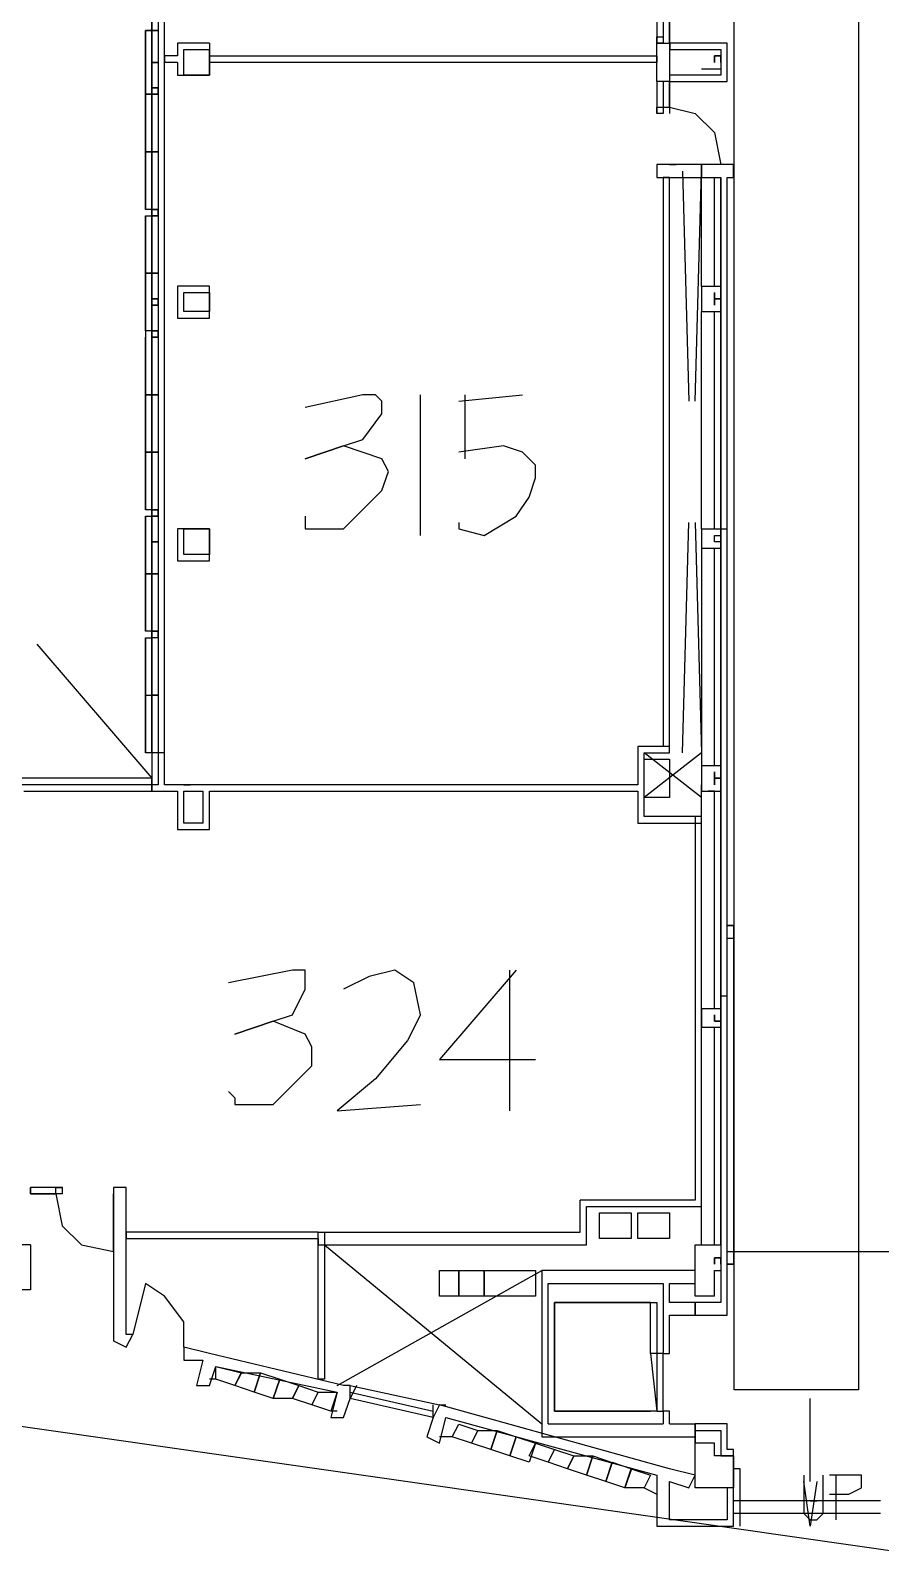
# Model space of a CAD drawing. Extents: x 0 to 66.8, y 0 to 60.3.
# Drawn here: x 42.77 to 51.21, y 15.91 to 30.99 of the extents above; entities that cross this region are included whole.
import ezdxf

# ---------------------------------------------------------------- set-up
doc = ezdxf.new("R2010")
doc.units = 0

msp = doc.modelspace()

# ---------------------------------------------------------------- linework, layer by layer
at = {"layer": 'Layer 1'}
for p, q in [((49.757611, 17.483803), (49.757611, 53.577951)), ((50.993214, 53.577951), (50.993214, 17.483803)), ((43.974118, 36.957376), (43.974118, 23.812628)), ((44.100853, 23.812628), (44.100853, 36.957376)), ((44.037538, 32.131224), (44.037538, 30.162726)), ((43.973986, 30.988146), (43.973986, 31.559645)), ((44.100721, 30.988146), (44.100721, 31.559645)), ((48.990612, 31.178566), (48.990612, 30.861331)), ((48.990612, 31.115278), (48.990612, 30.861278)), ((49.054032, 31.115278), (49.054032, 30.924514)), ((49.117347, 31.178566), (49.117347, 30.861331)), ((49.117347, 30.861278), (49.117347, 31.115278)), ((43.910433, 30.988146), (43.910433, 30.353411)), ((43.910433, 30.353411), (43.910433, 30.988146)), ((43.910433, 30.988146), (43.973933, 30.988146)), ((43.973986, 30.988146), (43.910486, 30.988146)), ((43.973986, 30.988225), (43.973986, 30.353226)), ((43.973986, 30.670593), (43.973986, 30.988093)), ((44.037538, 30.988146), (43.974039, 30.988146)), ((43.974039, 30.988146), (44.037538, 30.988146)), ((44.037538, 30.988146), (44.037538, 30.988146)), ((44.037538, 30.988146), (44.037538, 30.988146)), ((44.037538, 30.988146), (44.037538, 30.670646)), ((44.100721, 30.670593), (44.100721, 30.988093)), ((48.990559, 30.924619), (49.054059, 30.924619)), ((48.990559, 30.861384), (48.990559, 30.924619)), ((49.054059, 30.924619), (49.054059, 30.861384)), ((44.545538, 30.861252), (44.228038, 30.861252)), ((44.228038, 30.861252), (44.228038, 30.734252)), ((44.291538, 30.797752), (44.545538, 30.797752)), ((44.291538, 30.670487), (44.291538, 30.797752)), ((44.545538, 30.861278), (44.545538, 30.543779)), ((44.545538, 30.543779), (44.545538, 30.797778)), ((49.054059, 30.861384), (48.990559, 30.861384)), ((48.990559, 30.861119), (49.117294, 30.861119)), ((48.990559, 30.48012), (48.990559, 30.861119)), ((49.117294, 30.861119), (49.117294, 30.48012)), ((49.688873, 30.861278), (49.117373, 30.861278)), ((49.117373, 30.861278), (49.117373, 30.797778)), ((49.117373, 30.797778), (49.625373, 30.797778)), ((49.434899, 30.797805), (49.625399, 30.797805)), ((49.434899, 30.797725), (49.434899, 30.797725)), ((49.434899, 30.797725), (49.434899, 30.797725)), ((49.62532, 30.797831), (49.62532, 30.607331)), ((49.62532, 30.797725), (49.62532, 30.543726)), ((49.688767, 30.480252), (49.688767, 30.861252)), ((43.973986, 30.353305), (43.973986, 30.67054)), ((44.037538, 30.670593), (43.974039, 30.670593)), ((43.974039, 30.670593), (44.037538, 30.670593)), ((44.037538, 30.670593), (44.037538, 30.670593)), ((44.037538, 30.670593), (44.037538, 30.670593)), ((44.037538, 30.670593), (44.037538, 30.416594)), ((44.100721, 30.353305), (44.100721, 30.67054)), ((44.227985, 30.734173), (44.100985, 30.734173)), ((44.100985, 30.734173), (44.100985, 30.670673)), ((44.100985, 30.670673), (44.227985, 30.670673)), ((44.228038, 30.670487), (44.228038, 30.543752)), ((44.291538, 30.543752), (44.291538, 30.670487)), ((44.545564, 30.73412), (48.990559, 30.73412)), ((44.545564, 30.67062), (44.545564, 30.73412)), ((48.990559, 30.67062), (44.545564, 30.67062)), ((48.990559, 30.73412), (48.990559, 30.67062)), ((49.562005, 30.670593), (49.562005, 30.734093)), ((49.562005, 30.734093), (49.62524, 30.734093)), ((49.62524, 30.734093), (49.562005, 30.734093)), ((49.562005, 30.734093), (49.562005, 30.670593)), ((49.562005, 30.670593), (49.562005, 30.670593)), ((49.62524, 30.734093), (49.62524, 30.670593)), ((49.62524, 30.670593), (49.62524, 30.734093)), ((44.227985, 30.543726), (44.545485, 30.543726)), ((44.545485, 30.543726), (44.291485, 30.543726)), ((48.990479, 30.480173), (48.990479, 30.226173)), ((48.990479, 30.480173), (48.990479, 30.480173)), ((48.990479, 30.480173), (48.990479, 30.480173)), ((49.117294, 30.48012), (48.990559, 30.48012)), ((48.990612, 30.480173), (48.990612, 30.162673)), ((49.054032, 30.480173), (49.054032, 30.226173)), ((49.117215, 30.226173), (49.117215, 30.480173)), ((49.62532, 30.543726), (49.11732, 30.543726)), ((49.11732, 30.543726), (49.11732, 30.480226)), ((49.11732, 30.480226), (49.68882, 30.480226)), ((49.117347, 30.480173), (49.117347, 30.162673)), ((49.434899, 30.607305), (49.625399, 30.607305)), ((43.910433, 30.353305), (43.910433, 29.781806)), ((43.910433, 29.781806), (43.910433, 30.353305)), ((43.910433, 30.353305), (43.973933, 30.353305)), ((43.973986, 30.353305), (43.910486, 30.353305)), ((43.973986, 29.781753), (43.973986, 30.416488)), ((43.973986, 30.353385), (43.973986, 29.781885)), ((43.974065, 30.41662), (44.037565, 30.41662)), ((43.974065, 30.353385), (43.974065, 30.41662)), ((44.037565, 30.41662), (43.974065, 30.41662)), ((43.974065, 30.41662), (43.974065, 30.353385)), ((44.037565, 30.353385), (43.974065, 30.353385)), ((43.974065, 30.353385), (44.037565, 30.353385)), ((44.037565, 30.41662), (44.037565, 30.353385)), ((44.037565, 30.353385), (44.037565, 30.41662)), ((44.037565, 30.41662), (44.037565, 30.41662)), ((44.037565, 30.353385), (44.037565, 29.781885)), ((44.100721, 29.781753), (44.100721, 30.416488)), ((48.990479, 30.226173), (49.117215, 30.226173)), ((48.990559, 30.22612), (49.054059, 30.22612)), ((48.990559, 30.16262), (48.990559, 30.22612)), ((49.054059, 30.16262), (48.990559, 30.16262)), ((49.054059, 30.22612), (49.054059, 30.16262)), ((49.117347, 30.226173), (49.371347, 30.162673)), ((49.371347, 30.162673), (49.562111, 29.972173)), ((49.562111, 29.972173), (49.625346, 29.654674)), ((43.910433, 29.781753), (43.910433, 29.210254)), ((43.910433, 29.210254), (43.910433, 29.781753)), ((43.910433, 29.781753), (43.973933, 29.781753)), ((43.973986, 29.781753), (43.910486, 29.781753)), ((43.973986, 29.781832), (43.973986, 29.210333)), ((43.973986, 29.146675), (43.973986, 29.781674)), ((44.037538, 29.781753), (43.974039, 29.781753)), ((43.974039, 29.781753), (44.037538, 29.781753)), ((44.037538, 29.781753), (44.037538, 29.781753)), ((44.037538, 29.781753), (44.037538, 29.781753)), ((44.037538, 29.781753), (44.037538, 29.210254)), ((44.100721, 29.146675), (44.100721, 29.781674)), ((49.117347, 29.654647), (48.990612, 29.654647)), ((48.990612, 29.654647), (48.990612, 29.527912)), ((49.434979, 29.654515), (49.117215, 29.654515)), ((49.625346, 29.654674), (49.117347, 29.654674)), ((49.117347, 29.654647), (49.180847, 29.654647)), ((49.2444, 29.591121), (49.308164, 27.305124)), ((49.37132, 27.305177), (49.43482, 29.591174)), ((49.688873, 29.654647), (49.434873, 29.654647)), ((49.434873, 29.654647), (49.434873, 29.527912)), ((49.434979, 29.52778), (49.434979, 29.654515)), ((49.752425, 29.654515), (49.688926, 29.654515)), ((49.752425, 29.52778), (49.752425, 29.654515)), ((48.990479, 29.52778), (49.434979, 29.52778)), ((49.117347, 29.527674), (49.054112, 29.527674)), ((49.054112, 29.527674), (49.054112, 23.876181)), ((49.117347, 23.876181), (49.117347, 29.527674)), ((49.434873, 29.527912), (49.625373, 29.527912)), ((49.434899, 28.448255), (49.434899, 29.527753)), ((49.434899, 29.527753), (49.625399, 29.527753)), ((49.562005, 28.448255), (49.562005, 29.527753)), ((49.62524, 28.448255), (49.62524, 29.527753)), ((49.62532, 29.52778), (49.62532, 18.351794)), ((49.625426, 28.448228), (49.625426, 29.527727)), ((49.68882, 18.22453), (49.68882, 29.52778)), ((49.688873, 29.52778), (49.752373, 29.52778)), ((43.910433, 29.146675), (43.910433, 28.575175)), ((43.910433, 28.575175), (43.910433, 29.146675)), ((43.910433, 29.146675), (43.973933, 29.146675)), ((43.973986, 29.210227), (43.910486, 29.210227)), ((43.973986, 28.575122), (43.973986, 29.210122)), ((43.973986, 29.146569), (43.973986, 28.575069)), ((43.974065, 29.210122), (44.037565, 29.210122)), ((43.974065, 29.146622), (43.974065, 29.210122)), ((44.037565, 29.210122), (43.974065, 29.210122)), ((43.974065, 29.210122), (43.974065, 29.146622)), ((44.037565, 29.146622), (43.974065, 29.146622)), ((43.974065, 29.146622), (44.037565, 29.146622)), ((44.037565, 29.210122), (44.037565, 29.146622)), ((44.037565, 29.146622), (44.037565, 29.210122)), ((44.037565, 29.210122), (44.037565, 29.210122)), ((44.037565, 29.146622), (44.037565, 28.575122)), ((44.100721, 28.575122), (44.100721, 29.210122)), ((44.037538, 28.956228), (44.037538, 26.606731)), ((43.910433, 28.575122), (43.910433, 28.003623)), ((43.910433, 28.003623), (43.910433, 28.575122)), ((43.910433, 28.575122), (43.973933, 28.575122)), ((43.973986, 28.575122), (43.910486, 28.575122)), ((43.973986, 28.575202), (43.973986, 28.003702)), ((43.973986, 28.25757), (43.973986, 28.575069)), ((44.037538, 28.575122), (43.974039, 28.575122)), ((43.974039, 28.575122), (44.037538, 28.575122)), ((44.037538, 28.575122), (44.037538, 28.575122)), ((44.037538, 28.575122), (44.037538, 28.575122)), ((44.037538, 28.575122), (44.037538, 28.321123)), ((44.100721, 28.25757), (44.100721, 28.575069)), ((44.545538, 28.448255), (44.228038, 28.448255)), ((44.228038, 28.448255), (44.228038, 28.130755)), ((44.291538, 28.384755), (44.545538, 28.384755)), ((44.291538, 28.194255), (44.291538, 28.384755)), ((44.545538, 28.130755), (44.545538, 28.448255)), ((44.545538, 28.384755), (44.545538, 28.194255)), ((49.434899, 28.448255), (49.434899, 28.194255)), ((49.434899, 28.448255), (49.625399, 28.448255)), ((49.562005, 28.32107), (49.562005, 28.38457)), ((49.562005, 28.38457), (49.562005, 28.25757)), ((49.62524, 28.25757), (49.62524, 28.38457)), ((49.62524, 28.38457), (49.62524, 28.32107)), ((49.625426, 28.194229), (49.625426, 28.448228)), ((43.973986, 27.940282), (43.973986, 28.321017)), ((43.974065, 28.321123), (44.037565, 28.321123)), ((43.974065, 28.257623), (43.974065, 28.321123)), ((44.037565, 28.321123), (43.974065, 28.321123)), ((43.974065, 28.321123), (43.974065, 28.257623)), ((44.037565, 28.257623), (43.974065, 28.257623)), ((43.974065, 28.257623), (44.037565, 28.257623)), ((44.037565, 28.321123), (44.037565, 28.257623)), ((44.037565, 28.257623), (44.037565, 28.321123)), ((44.037565, 28.321123), (44.037565, 28.321123)), ((44.037565, 28.257623), (44.037565, 28.003623)), ((44.100721, 27.940282), (44.100721, 28.321017)), ((49.562005, 28.25757), (49.562005, 28.32107)), ((49.562005, 28.32107), (49.62524, 28.32107)), ((49.62524, 28.32107), (49.562005, 28.32107)), ((49.562005, 28.25757), (49.562005, 28.25757)), ((49.62524, 28.32107), (49.62524, 28.25757)), ((44.228038, 28.130755), (44.545538, 28.130755)), ((44.545538, 28.194255), (44.291538, 28.194255)), ((49.434899, 28.194255), (49.625399, 28.194255)), ((49.434899, 26.035231), (49.434899, 28.194229)), ((49.562005, 26.035258), (49.562005, 28.194255)), ((49.62524, 26.035258), (49.62524, 28.194255)), ((49.625399, 26.035231), (49.625399, 28.194229)), ((43.910433, 28.00357), (43.910433, 27.368836)), ((43.910433, 27.368836), (43.910433, 27.940335)), ((43.973986, 28.00357), (43.910486, 28.00357)), ((43.973986, 28.00357), (43.910486, 28.00357)), ((43.973986, 28.00365), (43.973986, 27.36865)), ((43.973986, 27.36873), (43.973986, 28.003464)), ((43.974065, 28.003623), (44.037565, 28.003623)), ((43.974065, 27.940388), (43.974065, 28.003623)), ((44.037565, 28.003623), (43.974065, 28.003623)), ((43.974065, 28.003623), (43.974065, 27.940388)), ((44.037565, 27.940388), (43.974065, 27.940388)), ((43.974065, 27.940388), (44.037565, 27.940388)), ((44.037565, 28.003623), (44.037565, 27.940388)), ((44.037565, 27.940388), (44.037565, 28.003623)), ((44.037565, 28.003623), (44.037565, 28.003623)), ((44.037565, 27.940388), (44.037565, 27.368624)), ((44.100721, 27.36873), (44.100721, 28.003464)), ((49.054032, 27.686282), (49.054032, 27.686282)), ((49.054032, 27.686282), (49.054032, 27.686282)), ((43.910433, 27.36873), (43.910433, 26.79723)), ((43.910433, 26.79723), (43.910433, 27.36873)), ((43.910433, 27.36873), (43.973933, 27.36873)), ((43.973986, 27.368836), (43.910486, 27.368836)), ((43.973986, 27.368809), (43.973986, 26.79731)), ((43.973986, 26.797204), (43.973986, 27.368703)), ((44.037538, 27.36873), (43.974039, 27.36873)), ((43.974039, 27.36873), (44.037538, 27.36873)), ((44.037538, 27.36873), (44.037538, 27.36873)), ((44.037538, 27.36873), (44.037538, 27.36873)), ((44.037538, 27.36873), (44.037538, 26.79723)), ((44.100721, 26.797204), (44.100721, 27.368703)), ((46.06943, 27.368862), (45.497931, 27.241598)), ((46.19643, 27.368862), (46.06943, 27.368862)), ((46.25993, 27.305097), (46.19643, 27.368862)), ((46.25993, 27.178362), (46.25993, 27.305097)), ((46.641009, 25.971679), (46.641009, 27.368677)), ((47.021929, 27.305124), (47.656928, 27.368624)), ((47.085429, 26.733625), (47.085429, 27.368624)), ((46.06943, 26.924098), (46.25993, 27.178362)), ((45.87893, 26.860863), (45.497931, 26.733598)), ((45.497931, 26.733598), (45.87893, 26.860863)), ((45.87893, 26.860863), (46.06943, 26.924098)), ((46.25993, 26.733598), (45.87893, 26.860863)), ((47.466614, 26.860783), (47.02185, 26.797283)), ((47.656849, 26.797283), (47.466614, 26.860783)), ((43.910433, 26.797204), (43.910433, 26.225705)), ((43.910433, 26.225705), (43.910433, 26.797204)), ((43.910433, 26.797204), (43.973933, 26.797204)), ((43.973986, 26.797204), (43.910486, 26.797204)), ((43.973986, 26.797257), (43.973986, 26.225758)), ((43.973986, 26.162099), (43.973986, 26.797098)), ((44.037538, 26.797204), (43.974039, 26.797204)), ((43.974039, 26.797204), (44.037538, 26.797204)), ((44.037538, 26.797204), (44.037538, 26.797204)), ((44.037538, 26.797204), (44.037538, 26.797204)), ((44.037538, 26.797204), (44.037538, 26.225705)), ((44.100721, 26.162099), (44.100721, 26.797098)), ((46.32343, 26.606863), (46.25993, 26.733598)), ((47.783849, 26.670019), (47.656849, 26.797283)), ((46.25993, 26.416099), (46.32343, 26.606863)), ((47.720613, 26.352784), (47.783849, 26.543284)), ((47.783849, 26.543284), (47.783849, 26.670019)), ((45.87893, 26.035364), (46.25993, 26.416099)), ((47.593349, 26.16202), (47.720613, 26.352784)), ((43.910433, 26.162099), (43.910433, 25.590864)), ((43.910433, 25.590864), (43.910433, 26.162099)), ((43.910433, 26.162099), (43.973933, 26.162099)), ((43.973986, 26.225652), (43.910486, 26.225652)), ((43.973986, 25.908099), (43.973986, 26.225599)), ((43.973986, 26.161993), (43.973986, 25.590758)), ((43.974065, 26.225625), (44.037565, 26.225625)), ((43.974065, 26.162125), (43.974065, 26.225625)), ((44.037565, 26.225625), (43.974065, 26.225625)), ((43.974065, 26.225625), (43.974065, 26.162125)), ((44.037565, 26.162125), (43.974065, 26.162125)), ((43.974065, 26.162125), (44.037565, 26.162125)), ((44.037565, 26.225625), (44.037565, 26.162125)), ((44.037565, 26.162125), (44.037565, 26.225625)), ((44.037565, 26.225625), (44.037565, 26.225625)), ((44.037565, 26.162125), (44.037565, 25.908126)), ((44.100721, 25.908099), (44.100721, 26.225599)), ((45.497931, 26.162099), (45.497931, 26.035364)), ((47.02185, 26.098784), (47.02185, 26.035284)), ((47.275849, 25.971784), (47.593349, 26.16202)), ((49.244453, 23.812628), (49.307952, 26.09889)), ((49.37132, 26.098784), (49.43482, 23.812522)), ((44.227906, 26.035258), (44.227906, 25.717758)), ((44.545538, 26.035231), (44.228038, 26.035231)), ((44.291538, 26.035231), (44.545538, 26.035231)), ((44.29167, 25.781258), (44.29167, 26.035258)), ((44.545538, 25.717679), (44.545538, 26.035178)), ((44.545538, 26.035178), (44.545538, 25.781179)), ((45.497931, 26.035364), (45.87893, 26.035364)), ((47.02185, 26.035284), (47.275849, 25.971784)), ((49.434899, 26.035231), (49.434899, 23.685734)), ((49.434899, 26.035231), (49.434899, 25.844732)), ((49.434899, 26.035231), (49.625399, 26.035231)), ((49.562058, 25.971626), (49.625293, 25.971626)), ((49.562058, 25.908126), (49.562058, 25.971626)), ((49.625293, 25.971626), (49.625293, 25.908126)), ((49.62532, 25.844811), (49.62532, 26.035311)), ((49.62532, 26.035258), (49.68882, 26.035258)), ((43.973986, 25.590811), (43.973986, 25.908046)), ((44.037538, 25.908099), (43.974039, 25.908099)), ((43.974039, 25.908099), (44.037538, 25.908099)), ((44.037538, 25.908099), (44.037538, 25.908099)), ((44.037538, 25.908099), (44.037538, 25.908099)), ((44.037538, 25.908099), (44.037538, 25.590864)), ((44.100721, 25.590811), (44.100721, 25.908046)), ((49.434899, 25.844732), (49.625399, 25.844732)), ((49.562005, 23.685761), (49.562005, 25.844758)), ((49.625293, 25.908126), (49.562058, 25.908126)), ((49.62524, 23.685761), (49.62524, 25.844758)), ((49.62532, 23.685761), (49.62532, 25.844758)), ((44.227985, 25.717679), (44.545485, 25.717679)), ((44.545485, 25.781179), (44.291485, 25.781179)), ((43.910433, 25.590811), (43.910433, 25.019312)), ((43.910433, 25.019312), (43.910433, 25.590811)), ((43.910433, 25.590811), (43.973933, 25.590811)), ((43.973986, 25.590811), (43.910486, 25.590811)), ((43.973986, 24.955706), (43.973986, 25.590705)), ((44.037538, 25.590811), (43.974039, 25.590811)), ((43.974039, 25.590811), (44.037538, 25.590811)), ((43.974039, 25.590705), (43.974039, 25.019206)), ((44.037538, 25.590811), (44.037538, 25.590811)), ((44.037538, 25.590811), (44.037538, 25.590811)), ((44.037538, 25.590811), (44.037538, 25.019312)), ((44.100721, 24.955706), (44.100721, 25.590705)), ((44.037538, 25.400126), (44.037538, 23.495129)), ((42.830908, 24.892153), (43.973906, 23.558655)), ((43.910433, 24.955706), (43.910433, 24.384207)), ((43.910433, 24.384207), (43.910433, 24.955706)), ((43.910433, 24.955706), (43.973933, 24.955706)), ((43.973986, 25.019259), (43.910486, 25.019259)), ((43.973986, 24.384181), (43.973986, 25.01918)), ((43.973986, 24.955653), (43.973986, 24.384154)), ((44.037565, 25.019391), (43.974065, 25.019391)), ((43.974065, 25.019391), (43.974065, 24.955891)), ((43.974065, 25.019127), (44.037565, 25.019127)), ((43.974065, 24.955627), (43.974065, 25.019127)), ((43.974065, 24.955891), (44.037565, 24.955891)), ((44.037565, 24.955627), (43.974065, 24.955627)), ((44.037565, 24.955891), (44.037565, 25.019391)), ((44.037565, 25.019391), (44.037565, 25.019391)), ((44.037565, 25.019127), (44.037565, 24.955627)), ((44.037565, 24.955627), (44.037565, 24.384128)), ((44.100721, 24.384181), (44.100721, 25.01918)), ((43.910433, 24.384181), (43.973933, 24.384181)), ((43.910433, 24.384181), (43.910433, 23.812681)), ((43.910433, 23.812681), (43.910433, 24.384181)), ((43.910433, 24.384181), (43.973933, 24.384181)), ((43.973933, 24.384181), (43.973933, 23.812681)), ((43.973986, 23.812628), (43.973986, 24.384128)), ((44.037538, 24.384181), (43.974039, 24.384181)), ((43.974039, 24.384181), (44.037538, 24.384181)), ((44.037538, 24.384181), (44.037538, 24.384181)), ((44.037538, 24.384181), (44.037538, 24.384181)), ((44.037538, 24.384181), (44.037538, 23.812681)), ((44.100721, 23.812628), (44.100721, 24.384128)), ((48.800032, 23.876102), (48.800032, 23.495102)), ((49.117347, 23.876128), (48.800112, 23.876128)), ((49.117347, 23.812628), (49.117347, 23.876128)), ((43.973986, 23.812628), (43.910486, 23.812628)), ((44.100853, 23.812575), (43.974118, 23.812575)), ((43.974118, 23.812575), (43.974118, 23.43184)), ((44.037538, 23.812628), (44.037538, 23.812628)), ((44.037538, 23.812628), (44.037538, 23.812628)), ((44.100853, 23.495076), (44.100853, 23.812575)), ((49.434767, 23.812602), (48.863268, 23.368102)), ((49.434767, 23.368102), (48.863268, 23.812602)), ((48.863268, 23.495102), (48.863268, 23.812602)), ((48.863294, 23.748864), (49.117294, 23.748864)), ((48.863294, 23.368129), (48.863294, 23.748864)), ((48.863347, 23.812628), (49.117347, 23.812628)), ((49.117294, 23.748864), (49.117294, 23.368129)), ((49.434899, 23.685761), (49.434899, 23.431761)), ((49.434899, 23.685761), (49.625399, 23.685761)), ((49.625399, 23.431735), (49.625399, 23.685734)), ((43.973986, 23.558496), (42.640487, 23.558496)), ((43.973986, 23.431761), (43.973986, 23.558496)), ((49.562005, 23.558576), (49.562005, 23.622076)), ((49.562005, 23.622076), (49.562005, 23.495076)), ((49.562005, 23.495076), (49.562005, 23.558576)), ((49.562005, 23.558576), (49.62524, 23.558576)), ((49.62524, 23.558576), (49.562005, 23.558576)), ((49.62524, 23.495076), (49.62524, 23.622076)), ((49.62524, 23.622076), (49.62524, 23.558576)), ((49.62524, 23.558576), (49.62524, 23.495076)), ((44.037538, 23.495129), (41.878541, 23.495129)), ((42.70404, 23.431761), (43.974039, 23.431761)), ((43.973986, 23.431761), (44.227985, 23.431761)), ((44.227985, 23.494996), (44.100721, 23.494996)), ((44.291538, 23.495076), (44.228038, 23.495076)), ((44.228038, 23.43184), (44.228038, 23.050576)), ((44.545485, 23.494996), (44.291485, 23.494996)), ((44.291485, 23.431761), (44.481985, 23.431761)), ((44.291538, 23.495076), (44.354773, 23.495076)), ((44.291538, 23.114341), (44.291538, 23.43184)), ((44.482038, 23.43184), (44.482038, 23.114341)), ((48.79998, 23.494996), (44.545485, 23.494996)), ((44.545485, 23.431761), (48.79998, 23.431761)), ((44.545538, 23.050576), (44.545538, 23.43184)), ((48.800032, 23.431867), (48.800032, 23.114103)), ((48.863268, 23.177867), (48.863268, 23.495102)), ((49.434899, 21.272737), (49.434899, 23.49497)), ((49.434899, 23.431761), (49.625399, 23.431761)), ((49.561952, 23.431761), (49.498452, 23.431761)), ((49.562005, 23.495076), (49.562005, 23.495076)), ((49.562005, 21.272764), (49.562005, 23.431761)), ((49.62524, 21.272764), (49.62524, 23.431761)), ((49.62532, 23.431761), (49.62532, 21.082264)), ((49.117294, 23.368129), (48.863294, 23.368129)), ((44.482064, 23.114262), (44.291565, 23.114262)), ((48.800032, 23.114235), (49.434767, 23.114235)), ((49.434767, 23.177735), (48.863268, 23.177735)), ((49.434899, 23.177788), (49.371399, 23.177788)), ((49.371399, 23.177788), (49.371399, 19.367793)), ((49.434767, 23.114235), (49.434767, 23.177735)), ((49.434899, 19.304134), (49.434899, 23.177894)), ((44.228065, 23.050762), (44.545564, 23.050762)), ((49.688873, 18.732582), (49.688873, 22.098342)), ((49.688873, 22.098342), (49.752373, 22.098342)), ((49.688873, 22.098263), (49.752373, 22.098263)), ((49.752531, 22.098395), (49.752531, 18.732635)), ((49.688873, 21.971263), (49.752373, 21.971263)), ((49.688873, 21.971131), (49.752373, 21.971131)), ((49.752425, 21.971131), (49.752425, 21.971131)), ((49.752425, 21.971131), (49.752425, 21.971131)), ((45.370957, 21.65371), (44.735958, 21.526711)), ((45.497957, 21.65371), (45.370957, 21.65371)), ((45.497957, 21.463211), (45.497957, 21.65371)), ((46.133009, 21.590343), (45.87901, 21.463078)), ((46.387009, 21.653578), (46.133009, 21.590343)), ((46.577509, 21.526684), (46.387009, 21.653684)), ((47.593402, 21.653578), (46.831403, 20.764844)), ((47.529849, 20.256765), (47.529849, 21.653499)), ((45.370957, 21.209211), (45.497957, 21.463211)), ((46.641009, 21.209185), (46.577509, 21.526684)), ((49.43482, 21.272817), (49.43482, 21.082317)), ((49.434899, 21.272737), (49.625399, 21.272737)), ((49.625267, 21.399631), (49.688767, 21.399631)), ((49.62532, 21.082264), (49.62532, 21.272764)), ((49.62532, 18.923267), (49.62532, 21.272764)), ((45.180458, 21.145711), (44.799458, 21.018711)), ((44.799458, 21.018711), (45.180458, 21.145711)), ((45.180458, 21.145711), (45.370957, 21.209211)), ((45.497957, 21.018711), (45.180458, 21.145711)), ((46.641009, 21.209185), (46.514009, 20.955185)), ((49.562005, 21.145605), (49.562005, 21.209105)), ((49.562005, 21.209105), (49.562005, 21.145605)), ((49.562005, 21.145605), (49.62524, 21.145605)), ((49.62524, 21.145605), (49.562005, 21.145605)), ((49.562005, 21.145605), (49.562005, 21.145605)), ((49.62524, 21.145605), (49.62524, 21.209105)), ((49.62524, 21.209105), (49.62524, 21.145605)), ((49.62532, 21.209185), (49.62532, 21.082449)), ((45.561457, 20.891711), (45.497957, 21.018711)), ((49.62532, 21.082449), (49.43482, 21.082449)), ((49.434926, 18.92324), (49.434926, 21.082238)), ((49.562005, 18.923267), (49.562005, 21.082264)), ((49.62524, 18.923267), (49.62524, 21.082264)), ((45.561457, 20.701212), (45.561457, 20.891711)), ((46.514009, 20.955185), (46.196245, 20.574185)), ((45.180458, 20.320212), (45.561457, 20.701212)), ((46.831403, 20.764844), (47.783901, 20.764844)), ((46.196245, 20.574185), (45.81551, 20.256686)), ((44.735958, 20.447212), (44.799458, 20.383712)), ((44.799458, 20.383712), (44.799458, 20.320212)), ((44.799458, 20.320212), (45.180458, 20.320212)), ((45.81551, 20.256686), (46.641009, 20.320186)), ((43.021328, 19.49474), (42.767328, 19.49474)), ((42.767355, 19.43124), (42.767355, 19.49474)), ((42.767355, 19.49474), (42.767355, 19.43124)), ((43.084907, 19.494819), (42.767408, 19.494819)), ((43.021302, 19.494634), (43.084802, 19.494634)), ((43.021302, 19.431134), (43.021302, 19.494634)), ((43.021328, 19.43124), (43.021328, 19.49474)), ((43.084802, 19.494634), (43.084802, 19.431134)), ((43.719986, 19.494819), (43.592986, 19.494819)), ((43.592986, 19.494819), (43.592986, 19.431319)), ((43.720118, 18.034162), (43.720118, 19.494925)), ((42.767355, 19.43124), (43.021355, 19.43124)), ((42.767355, 19.43124), (43.021355, 19.43124)), ((43.084907, 19.431319), (42.767408, 19.431319)), ((43.084802, 19.431134), (43.021302, 19.431134)), ((43.021328, 19.43124), (43.084828, 19.11374)), ((43.592827, 18.85974), (43.592827, 19.43124)), ((43.592854, 19.43116), (43.592854, 17.970662)), ((48.228533, 19.050134), (48.228533, 19.367634)), ((49.37132, 19.367687), (48.228586, 19.367687)), ((48.291795, 18.923267), (48.291795, 19.304002)), ((48.291821, 19.304187), (49.37132, 19.304187)), ((49.37132, 19.304134), (49.43482, 19.304134)), ((48.419059, 19.240899), (48.736559, 19.240899)), ((48.419059, 18.986634), (48.419059, 19.240899)), ((48.736559, 19.240899), (48.736559, 18.986634)), ((48.800059, 19.240899), (49.117294, 19.240899)), ((48.800059, 18.986634), (48.800059, 19.240899)), ((49.117294, 19.240899), (49.117294, 18.986634)), ((43.084828, 19.11374), (43.275328, 18.92324)), ((43.719986, 19.050134), (43.719986, 18.986634)), ((45.625036, 19.050134), (43.720039, 19.050134)), ((45.625036, 19.050134), (48.228533, 19.050134)), ((45.625063, 19.050134), (45.688298, 19.050134)), ((45.625063, 17.589636), (45.625063, 19.050134)), ((45.688298, 19.050134), (45.688298, 17.589636)), ((42.767328, 18.923187), (42.322829, 18.923187)), ((42.767355, 18.923267), (42.767355, 18.478503)), ((43.275328, 18.92324), (43.592827, 18.85974)), ((43.719986, 18.986634), (45.624984, 18.986634)), ((45.625036, 18.986581), (45.625036, 18.923346)), ((45.625036, 18.923346), (48.291769, 18.923346)), ((45.688431, 18.923346), (47.847428, 17.145084)), ((48.736559, 18.986634), (48.419059, 18.986634)), ((49.117294, 18.986634), (48.800059, 18.986634)), ((49.371241, 18.415426), (49.371241, 18.923161)), ((49.371399, 18.92324), (49.434899, 18.92324)), ((49.434899, 18.923267), (49.625399, 18.923267)), ((49.498452, 18.923267), (49.561952, 18.923267)), ((49.625399, 18.923267), (49.625399, 18.669267)), ((49.688873, 18.859767), (49.752373, 18.859767)), ((49.752425, 18.859714), (51.530423, 18.859714)), ((49.562005, 18.732582), (49.562005, 18.796082)), ((49.562005, 18.796082), (49.62524, 18.796082)), ((49.62524, 18.796082), (49.562005, 18.796082)), ((49.562005, 18.796082), (49.562005, 18.732582)), ((49.562005, 18.732582), (49.562005, 18.732582)), ((49.62524, 18.796082), (49.62524, 18.732582)), ((49.62524, 18.732582), (49.62524, 18.796082)), ((49.688767, 18.732635), (49.752531, 18.732635)), ((49.752373, 18.732502), (49.688873, 18.732502)), ((32.337255, 18.603942), (57.749394, 14.965661)), ((45.81543, 17.526083), (47.847428, 18.669346)), ((46.831561, 18.669399), (47.022061, 18.669399)), ((46.831561, 18.4154), (46.831561, 18.669399)), ((47.021797, 18.669399), (47.275796, 18.669399)), ((47.021797, 18.4154), (47.021797, 18.669399)), ((47.022061, 18.669399), (47.022061, 18.4154)), ((47.275796, 18.669399), (47.783796, 18.669399)), ((47.275796, 18.4154), (47.275796, 18.669399)), ((47.275796, 18.669399), (47.275796, 18.4154)), ((47.783796, 18.669399), (47.783796, 18.4154)), ((47.847454, 18.669346), (47.847454, 17.018349)), ((49.117453, 18.669161), (47.847454, 18.669161)), ((49.371347, 18.669161), (49.117347, 18.669161)), ((49.371347, 18.542161), (49.371347, 18.669161)), ((49.562005, 18.415426), (49.562005, 18.669161)), ((49.562084, 18.669188), (49.62532, 18.669188)), ((42.767355, 18.478503), (42.322855, 18.478503)), ((43.910539, 18.542056), (43.783539, 18.034056)), ((44.100774, 18.41532), (43.910539, 18.542056)), ((44.291538, 18.161321), (44.100774, 18.41532)), ((47.022061, 18.4154), (46.831561, 18.4154)), ((47.275796, 18.4154), (47.021797, 18.4154)), ((47.783796, 18.4154), (47.275796, 18.4154)), ((47.910954, 18.542161), (49.053953, 18.542161)), ((47.910954, 17.145084), (47.910954, 18.542082)), ((49.054032, 18.542161), (49.054032, 18.351662)), ((49.117267, 18.351662), (49.117267, 18.542161)), ((49.117347, 18.542161), (49.371347, 18.542161)), ((49.561899, 18.415267), (49.371399, 18.415267)), ((48.9269, 18.351741), (47.974401, 18.351741)), ((47.974401, 18.351741), (47.974401, 17.272242)), ((47.97456, 18.351635), (48.990559, 18.351635)), ((47.97456, 17.272137), (47.97456, 18.351635)), ((48.9269, 17.843742), (48.9269, 18.351741)), ((48.990559, 18.351635), (48.990559, 17.272137)), ((49.054032, 18.351741), (49.054032, 17.843742)), ((49.371347, 18.351609), (49.117347, 18.351609)), ((49.62532, 18.351741), (49.37132, 18.351741)), ((49.37132, 18.351741), (49.37132, 18.224741)), ((49.371347, 18.224609), (49.371347, 18.351609)), ((44.291538, 17.907321), (44.291538, 18.161321)), ((49.117267, 17.843742), (49.117267, 18.224741)), ((49.117347, 18.224609), (49.371347, 18.224609)), ((49.37132, 18.224741), (49.68882, 18.224741)), ((43.59288, 17.970609), (43.71988, 17.907374)), ((43.71988, 17.907374), (43.783645, 18.034109)), ((43.783645, 18.034109), (43.71988, 18.034109)), ((44.291538, 17.907321), (44.291538, 17.780321)), ((44.545538, 17.843742), (44.291538, 17.907242)), ((45.879036, 17.526189), (44.545538, 17.843689)), ((48.990559, 17.843636), (48.926794, 17.843636)), ((48.926794, 17.843636), (48.990559, 17.272137)), ((49.054059, 17.843636), (48.990559, 17.843636)), ((48.990559, 17.843636), (48.990559, 17.843636)), ((49.054032, 17.843742), (49.117267, 17.843742)), ((49.054059, 17.272137), (49.054059, 17.843636)), ((44.291538, 17.780321), (44.482038, 17.780321)), ((44.481959, 17.780189), (44.418459, 17.526189)), ((44.545406, 17.526189), (44.608905, 17.716689)), ((44.608826, 17.716636), (45.815589, 17.462636)), ((44.608826, 17.589768), (44.608826, 17.716504)), ((44.608826, 17.716504), (44.862826, 17.653268)), ((44.799511, 17.526189), (44.862746, 17.653189)), ((44.862826, 17.653268), (44.79959, 17.526269)), ((44.862746, 17.653189), (45.053511, 17.653189)), ((44.989955, 17.462479), (45.053412, 17.65312)), ((45.053511, 17.653189), (44.990011, 17.462689)), ((45.053412, 17.65312), (45.243977, 17.589688)), ((44.418406, 17.526189), (44.545406, 17.526189)), ((44.608694, 17.589689), (44.545458, 17.589689)), ((44.79959, 17.526269), (44.608826, 17.589768)), ((44.608826, 17.589768), (44.608826, 17.589768)), ((44.990011, 17.462689), (44.799511, 17.526189)), ((44.799511, 17.526189), (44.799511, 17.526189)), ((45.180378, 17.399083), (45.243878, 17.589848)), ((45.243977, 17.589688), (45.18052, 17.399047)), ((45.243878, 17.589848), (45.434378, 17.526083)), ((45.371063, 17.399083), (45.434299, 17.526083)), ((45.434378, 17.526083), (45.371143, 17.399083)), ((45.434299, 17.526083), (45.625063, 17.462583)), ((45.688298, 17.589636), (45.625063, 17.589636)), ((45.942351, 17.526083), (45.879116, 17.526083)), ((45.942351, 17.399083), (45.942351, 17.526083)), ((45.942377, 17.526136), (46.831376, 17.335636)), ((45.942377, 17.399136), (45.942377, 17.526136)), ((46.00593, 17.526269), (45.94243, 17.399004)), ((45.18052, 17.399047), (44.989955, 17.462479)), ((45.371143, 17.399083), (45.180378, 17.399083)), ((45.180378, 17.399083), (45.180378, 17.399083)), ((45.561563, 17.335848), (45.371063, 17.399083)), ((45.371063, 17.399083), (45.371063, 17.399083)), ((45.561484, 17.335769), (45.624984, 17.462504)), ((45.625063, 17.462583), (45.561563, 17.335848)), ((45.624984, 17.462504), (45.815483, 17.462504)), ((45.815483, 17.462636), (45.751983, 17.208637)), ((45.815483, 17.462504), (45.751983, 17.272269)), ((45.878904, 17.208637), (45.942404, 17.399136)), ((46.767876, 17.208637), (45.942377, 17.399136)), ((45.94243, 17.462504), (46.767929, 17.272269)), ((50.993214, 17.483803), (49.757611, 17.483803)), ((50.514398, 16.573796), (50.514398, 17.399031)), ((45.751983, 17.272269), (45.561484, 17.335769)), ((45.561484, 17.335769), (45.561484, 17.335769)), ((45.751904, 17.208637), (45.878904, 17.208637)), ((45.815483, 17.272216), (45.751983, 17.272216)), ((46.767876, 17.208637), (46.704376, 17.018137)), ((46.831429, 17.335769), (46.767929, 17.208769)), ((46.767929, 17.208769), (46.767929, 17.335769)), ((46.831429, 17.335769), (46.767929, 17.208769)), ((46.831297, 16.954716), (46.895061, 17.208716)), ((46.831429, 17.335769), (46.894929, 17.335769)), ((49.117215, 16.700637), (46.831482, 17.335636)), ((46.894982, 17.208637), (48.990479, 16.637137)), ((47.974401, 17.272242), (48.9269, 17.272242)), ((48.990559, 17.272137), (47.97456, 17.272137)), ((48.990479, 17.272216), (48.926979, 17.272216)), ((48.990559, 17.272137), (49.054059, 17.272137)), ((48.990559, 17.272137), (48.990559, 17.272137)), ((49.117347, 17.272216), (49.054112, 17.272216)), ((49.054112, 17.272216), (49.054112, 17.145216)), ((49.117347, 17.145084), (49.117347, 17.272084)), ((46.958561, 17.018216), (47.021797, 17.144952)), ((47.021797, 17.144952), (47.212561, 17.081716)), ((47.148982, 16.954663), (47.212482, 17.081663)), ((47.212561, 17.081716), (47.149061, 16.954716)), ((47.212482, 17.081663), (47.402981, 17.081663)), ((47.339453, 16.891054), (47.402868, 17.081569)), ((47.402981, 17.081663), (47.339481, 16.891164)), ((47.402868, 17.081569), (47.593383, 17.018154)), ((49.054164, 17.144952), (47.910901, 17.144952)), ((49.371347, 17.144952), (49.117347, 17.144952)), ((49.37132, 17.145084), (49.37132, 16.954584)), ((49.68882, 17.145004), (49.37132, 17.145004)), ((49.37132, 17.081769), (49.62532, 17.081769)), ((49.37132, 16.954663), (49.37132, 17.081663)), ((49.371347, 17.018216), (49.371347, 17.144952)), ((49.62532, 17.081848), (49.62532, 16.827849)), ((49.68882, 16.891084), (49.68882, 17.145084)), ((46.704297, 17.018216), (46.831297, 16.954716)), ((46.958561, 17.018216), (46.831561, 17.018216)), ((47.149061, 16.954716), (46.958561, 17.018216)), ((47.339481, 16.891164), (47.148982, 16.954663)), ((47.148982, 16.954663), (47.148982, 16.954663)), ((47.529968, 16.827639), (47.339453, 16.891054)), ((47.593383, 17.018154), (47.529968, 16.827639)), ((47.529995, 16.827877), (47.593439, 17.018215)), ((47.593439, 17.018215), (47.784104, 16.954663)), ((47.720534, 16.827796), (47.783769, 16.954531)), ((47.784104, 16.954663), (47.72066, 16.764324)), ((47.783769, 16.954531), (47.974534, 16.891031)), ((47.847401, 17.018216), (49.1174, 17.018216)), ((47.974534, 16.891031), (47.911034, 16.764296)), ((49.117347, 17.018216), (49.371347, 17.018216)), ((49.562005, 16.954663), (49.371241, 16.954663)), ((49.371399, 16.51027), (49.371399, 16.954769)), ((49.561926, 16.827796), (49.561926, 16.954531)), ((49.752505, 16.891005), (49.68874, 16.891005)), ((49.752425, 16.510296), (49.752425, 16.891031)), ((47.72066, 16.764324), (47.529995, 16.827877)), ((47.911034, 16.764296), (47.720534, 16.827796)), ((47.720534, 16.827796), (47.720534, 16.827796)), ((47.910954, 16.764243), (47.974454, 16.890978)), ((48.101454, 16.700743), (47.910954, 16.764243)), ((47.910954, 16.764243), (47.910954, 16.764243)), ((47.974454, 16.890978), (48.164954, 16.827743)), ((48.101375, 16.700664), (48.164875, 16.827664)), ((48.164954, 16.827743), (48.101454, 16.700743)), ((48.164875, 16.827664), (48.355374, 16.827664)), ((48.291853, 16.637058), (48.355268, 16.827573)), ((48.355374, 16.827664), (48.291874, 16.637164)), ((48.355268, 16.827573), (48.546034, 16.764074)), ((48.546034, 16.764074), (48.482619, 16.573559)), ((48.482652, 16.573808), (48.546113, 16.764196)), ((48.546113, 16.764196), (48.736652, 16.700685)), ((49.752425, 16.827796), (49.561926, 16.827796)), ((49.62524, 16.827769), (49.752505, 16.827769)), ((49.752373, 16.827849), (49.752373, 16.510349)), ((49.752425, 16.827796), (49.752425, 16.510296)), ((48.291874, 16.637164), (48.101375, 16.700664)), ((48.101375, 16.700664), (48.101375, 16.700664)), ((48.482619, 16.573559), (48.291853, 16.637058)), ((48.672927, 16.510243), (48.736427, 16.700743)), ((48.736652, 16.700685), (48.673191, 16.510296)), ((48.736427, 16.700743), (48.926926, 16.636979)), ((48.926926, 16.636979), (48.863427, 16.510243)), ((48.990479, 16.637111), (48.990479, 16.129112)), ((49.371347, 16.637032), (49.117347, 16.700531)), ((49.308111, 16.510296), (49.371347, 16.637032)), ((49.816005, 16.700637), (49.752505, 16.700637)), ((49.816005, 16.700637), (49.752505, 16.700637)), ((49.816005, 16.129138), (49.816005, 16.700637)), ((49.816005, 16.129138), (49.816005, 16.700637)), ((50.450845, 16.637111), (50.450845, 16.256376)), ((50.64161, 16.256376), (50.64161, 16.637111)), ((51.022344, 16.63719), (50.704845, 16.63719)), ((50.768398, 16.637111), (50.768398, 16.192611)), ((51.022344, 16.51019), (51.022344, 16.63719)), ((48.673191, 16.510296), (48.482652, 16.573808)), ((48.863427, 16.510243), (48.672927, 16.510243)), ((48.672927, 16.510243), (48.672927, 16.510243)), ((48.863453, 16.51019), (48.990453, 16.446691)), ((49.117215, 16.192611), (49.117215, 16.573876)), ((49.117347, 16.573796), (49.308111, 16.510296)), ((49.752425, 16.510243), (49.371426, 16.510243)), ((49.752425, 16.510243), (49.688926, 16.510243)), ((49.688926, 16.510243), (49.688926, 16.192744)), ((49.752425, 16.129138), (49.752425, 16.510138)), ((50.514477, 16.129032), (50.450977, 16.573796)), ((50.577977, 16.573796), (50.514477, 16.129032)), ((50.704845, 16.446691), (50.895609, 16.446691)), ((50.895609, 16.446691), (51.022344, 16.51019)), ((51.212818, 16.383111), (49.75232, 16.383111)), ((50.514398, 16.383111), (50.577898, 16.383111)), ((49.688767, 16.192638), (49.117267, 16.192638)), ((51.212818, 16.256244), (49.75232, 16.256244)), ((50.450845, 16.256376), (50.514345, 16.192611)), ((50.514345, 16.192611), (50.577845, 16.192611)), ((50.577845, 16.192611), (50.64161, 16.256376)), ((48.990532, 16.129138), (49.752531, 16.129138))]:
    msp.add_line(p, q, dxfattribs=at)

doc.saveas('drawing.dxf')
